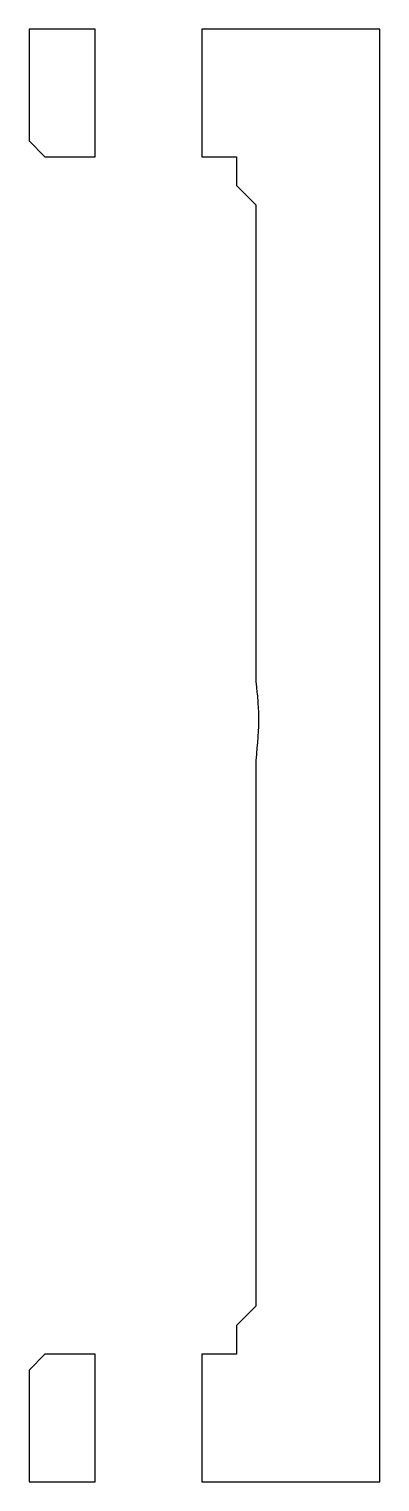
# Model space of a CAD drawing. Header units: metres. Extents: x 0 to 47.5, y 0 to 45.5.
# Drawn here: x 0 to 11, y 0 to 45.5 of the extents above.
import ezdxf

# ---------------------------------------------------------------- set-up
doc = ezdxf.new("R2010")
doc.units = ezdxf.units.M

msp = doc.modelspace()

# ---------------------------------------------------------------- linework, layer by layer
for p, q in [((2.07776, 45.5), (0, 45.5)), ((0, 45.5), (0, 42)), ((2.07776, 41.5), (2.07776, 45.5)), ((11, 45.5), (5.41716, 45.5)), ((5.41716, 45.5), (5.41716, 41.5)), ((11, 0), (11, 45.5)), ((0, 42), (0.5, 41.5)), ((0.5, 41.5), (2.07776, 41.5)), ((5.41716, 41.5), (6.5, 41.5)), ((6.5, 41.5), (6.5, 40.6041)), ((6.5, 40.6041), (7.10409, 40)), ((7.10409, 40), (7.10409, 25.335)), ((7.10409, 25.335), (7.10623, 25.2789)), ((7.10623, 25.2789), (7.11123, 25.1479)), ((7.11123, 25.1479), (7.11254, 25.0981)), ((7.11254, 25.0981), (7.11332, 25.0683)), ((7.11332, 25.0683), (7.12801, 24.8849)), ((7.12801, 24.8849), (7.14079, 24.7254)), ((7.14079, 24.7254), (7.14711, 24.6798)), ((7.14711, 24.6798), (7.15671, 24.6103)), ((7.15671, 24.6103), (7.16983, 24.4278)), ((7.16983, 24.4278), (7.18583, 24.2051)), ((7.18583, 24.2051), (7.19098, 24.1567)), ((7.19098, 24.1567), (7.19511, 24.1178)), ((7.19511, 24.1178), (7.19714, 23.7254)), ((7.19714, 23.7254), (7.19758, 23.6401)), ((7.18583, 23.5178), (7.16196, 23.1504)), ((7.19758, 23.6401), (7.18583, 23.5178)), ((7.14079, 22.9896), (7.11491, 22.6504)), ((7.16196, 23.1504), (7.14079, 22.9896)), ((7.11306, 22.619), (7.10409, 22.3765)), ((7.10409, 22.3765), (7.10409, 5.5)), ((7.11332, 22.6295), (7.11306, 22.619)), ((7.11491, 22.6504), (7.11332, 22.6295)), ((7.10409, 5.5), (6.5, 4.89591)), ((6.5, 4.89591), (6.5, 4)), ((0.5, 4), (0, 3.5)), ((2.07776, 4), (0.5, 4)), ((2.07776, 0), (2.07776, 4)), ((6.5, 4), (5.41716, 4)), ((5.41716, 4), (5.41716, 0)), ((0, 3.5), (0, 0)), ((0, 0), (2.07776, 0)), ((5.41716, 0), (11, 0))]:
    msp.add_line(p, q)

doc.saveas('drawing.dxf')
